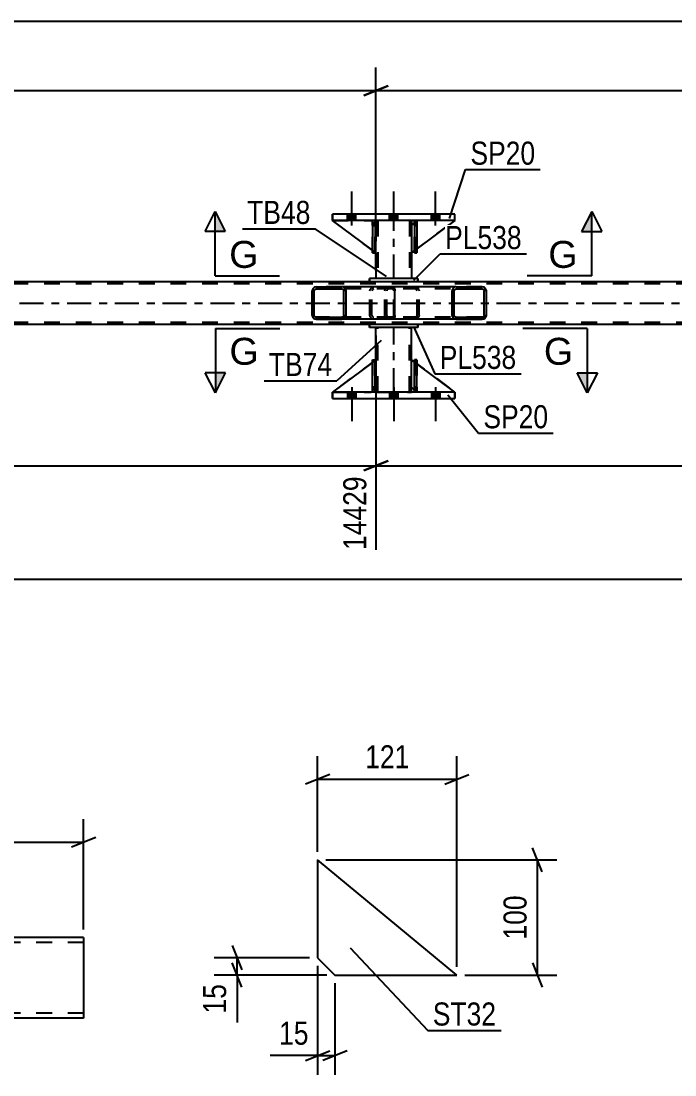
# Model space of a CAD drawing. Header units: millimetres. Extents: x 0 to 841, y 0 to 594.
# Drawn here: x 533.3 to 614.4, y 127.1 to 257.9 of the extents above; entities that cross this region are included whole.
import ezdxf

# ---------------------------------------------------------------- set-up
doc = ezdxf.new("R2010")
doc.units = ezdxf.units.MM
doc.linetypes.add('DXK_LINE_DOT2', pattern=[3.9198, 1.9599, -1.9599])
doc.linetypes.add('DXK_LINE_DOT3', pattern=[5.9187, 2.979, -0.9799, 0.9799, -0.9799])
doc.styles.add('Arial', font='ARIAL.TTF', dxfattribs={"height": 0.2})
doc.styles.add('Arial Narrow', font='ARIALN.TTF', dxfattribs={"height": 0.2})

# ---------------------------------------------------------------- blocks, each defined once
blk = doc.blocks.new('Part-717033707-54292 - 54291')
at = {"color": 2, "linetype": 'Continuous'}
for p, q in [((570.1, 153.82), (570.1, 141.68)), ((587.37, 139.53), (570.1, 153.82)), ((570.1, 141.68), (572.25, 139.53)), ((572.25, 139.53), (587.37, 139.53))]:
    blk.add_line(p, q, dxfattribs=at)
blk = doc.blocks.new('Part-717033707-3308 - 3292')
at = {"color": 2, "linetype": 'Continuous'}
for p, q in [((571.94, 211.05), (571.94, 211.85)), ((587.14, 211.85), (571.94, 211.85)), ((587.14, 211.05), (587.14, 211.85)), ((571.94, 211.05), (587.14, 211.05))]:
    blk.add_line(p, q, dxfattribs=at)
at = {"color": 7, "linetype": 'DXK_LINE_DOT2'}
for p, q in [((571.94, 211.85), (571.94, 211.05)), ((587.14, 211.85), (587.14, 211.05))]:
    blk.add_line(p, q, dxfattribs=at)
blk = doc.blocks.new('Bolt-717033707-3301 - 3292')
at = {"linetype": 'Continuous'}
for points in [[(574.86, 211.85), (573.82, 211.85), (573.82, 211.05), (574.86, 211.05)], [(574.86, 211.85), (573.82, 211.85), (573.82, 211.05), (574.86, 211.05)], [(574.86, 211.85), (573.82, 211.85), (573.82, 211.05), (574.86, 211.05)], [(580.06, 211.85), (579.02, 211.85), (579.02, 211.05), (580.06, 211.05)], [(580.06, 211.85), (579.02, 211.85), (579.02, 211.05), (580.06, 211.05)], [(585.26, 211.85), (584.22, 211.85), (584.22, 211.05), (585.26, 211.05)], [(585.26, 211.85), (584.22, 211.85), (584.22, 211.05), (585.26, 211.05)], [(585.26, 211.85), (584.22, 211.85), (584.22, 211.05), (585.26, 211.05)]]:
    blk.add_hatch(color=1, dxfattribs=at).paths.add_polyline_path(points)
at = {"color": 1, "linetype": 'Continuous'}
for p, q in [((573.82, 211.85), (573.82, 211.05)), ((573.82, 211.85), (573.82, 211.05)), ((573.82, 211.85), (573.82, 211.05)), ((574.34, 212.45), (574.34, 208.25)), ((574.34, 212.45), (574.34, 208.25)), ((574.34, 212.45), (574.34, 208.25)), ((574.86, 211.85), (574.86, 211.05)), ((574.86, 211.85), (574.86, 211.05)), ((574.86, 211.85), (574.86, 211.05)), ((579.02, 211.85), (579.02, 211.05)), ((579.02, 211.85), (579.02, 211.05)), ((579.54, 212.45), (579.54, 208.25)), ((579.54, 212.45), (579.54, 208.25)), ((580.06, 211.85), (580.06, 211.05)), ((580.06, 211.85), (580.06, 211.05)), ((584.22, 211.85), (584.22, 211.05)), ((584.22, 211.85), (584.22, 211.05)), ((584.22, 211.85), (584.22, 211.05)), ((584.74, 212.45), (584.74, 208.25)), ((584.74, 212.45), (584.74, 208.25)), ((584.74, 212.45), (584.74, 208.25)), ((585.26, 211.85), (585.26, 211.05)), ((585.26, 211.85), (585.26, 211.05)), ((585.26, 211.85), (585.26, 211.05))]:
    blk.add_line(p, q, dxfattribs=at)
blk = doc.blocks.new('Part-717033707-3311 - 3292')
at = {"color": 2, "linetype": 'Continuous'}
for p, q in [((581.74, 212.45), (581.74, 215.85)), ((582.1, 215.58), (581.74, 215.85)), ((587.14, 211.85), (582.42, 215.35)), ((582.1, 212.09), (581.74, 212.45))]:
    blk.add_line(p, q, dxfattribs=at)
at = {"color": 7, "linetype": 'DXK_LINE_DOT2'}
for p, q in [((582.42, 215.35), (582.1, 215.58)), ((582.34, 211.85), (582.1, 212.09)), ((587.14, 211.85), (582.34, 211.85)), ((587.14, 211.85), (587.14, 211.85)), ((587.14, 211.85), (587.14, 211.85))]:
    blk.add_line(p, q, dxfattribs=at)
blk = doc.blocks.new('Part-717033707-3314 - 3292')
at = {"color": 7, "linetype": 'DXK_LINE_DOT2'}
for p, q in [((581.74, 212.45), (581.74, 215.85)), ((581.74, 215.85), (587.14, 211.85)), ((582.34, 211.85), (581.74, 212.45)), ((587.14, 211.85), (582.34, 211.85))]:
    blk.add_line(p, q, dxfattribs=at)
blk = doc.blocks.new('Part-717033707-3317 - 3292')
at = {"color": 7, "linetype": 'DXK_LINE_DOT2'}
for p, q in [((577.22, 215.75), (576.9, 215.52)), ((577.34, 212.45), (577.34, 215.85)), ((571.94, 211.85), (576.74, 211.85)), ((577.34, 212.45), (576.74, 211.85)), ((577.22, 212.32), (576.9, 212))]:
    blk.add_line(p, q, dxfattribs=at)
at = {"color": 2, "linetype": 'Continuous'}
for p, q in [((577.34, 215.85), (577.22, 215.75)), ((577.34, 212.45), (577.34, 215.85)), ((576.9, 215.52), (571.94, 211.85)), ((576.9, 212), (576.74, 211.85)), ((577.34, 212.45), (577.22, 212.32)), ((577.34, 212.45), (577.34, 212.45))]:
    blk.add_line(p, q, dxfattribs=at)
blk = doc.blocks.new('Part-717033707-3320 - 3292')
at = {"color": 7, "linetype": 'DXK_LINE_DOT2'}
for p, q in [((577.34, 215.85), (571.94, 211.85)), ((577.34, 212.45), (577.34, 215.85)), ((577.34, 215.85), (577.34, 212.45)), ((571.94, 211.85), (576.74, 211.85)), ((576.74, 211.85), (577.34, 212.45)), ((577.34, 212.45), (576.74, 211.85)), ((577.34, 212.45), (577.34, 212.45))]:
    blk.add_line(p, q, dxfattribs=at)
blk = doc.blocks.new('Part-717033707-3321 - 3292')
at = {"color": 2, "linetype": 'Continuous'}
for p, q in [((576.9, 211.85), (576.9, 215.85)), ((576.9, 215.85), (577.22, 215.85)), ((577.22, 211.85), (577.22, 215.85)), ((576.9, 211.85), (576.9, 211.85)), ((577.22, 211.85), (576.9, 211.85))]:
    blk.add_line(p, q, dxfattribs=at)
at = {"color": 7, "linetype": 'DXK_LINE_DOT2'}
for p, q in [((576.9, 215.85), (576.9, 212.45)), ((577.22, 212.45), (577.22, 215.85)), ((576.9, 212.45), (576.9, 211.85)), ((576.9, 212.45), (577.22, 212.45)), ((577.22, 211.85), (577.22, 212.45)), ((577.22, 211.85), (577.22, 211.85))]:
    blk.add_line(p, q, dxfattribs=at)
blk = doc.blocks.new('Part-717033707-3322 - 3292')
at = {"color": 2, "linetype": 'Continuous'}
for p, q in [((582.1, 211.85), (582.1, 215.85)), ((582.1, 215.85), (582.42, 215.85)), ((582.42, 211.85), (582.42, 215.85)), ((582.1, 211.85), (582.1, 211.85)), ((582.42, 211.85), (582.1, 211.85))]:
    blk.add_line(p, q, dxfattribs=at)
at = {"color": 7, "linetype": 'DXK_LINE_DOT2'}
for p, q in [((582.1, 215.85), (582.1, 212.45)), ((582.42, 212.45), (582.42, 215.85)), ((582.1, 212.45), (582.1, 211.85)), ((582.1, 212.45), (582.42, 212.45)), ((582.42, 211.85), (582.42, 212.45)), ((582.42, 211.85), (582.42, 211.85))]:
    blk.add_line(p, q, dxfattribs=at)
blk = doc.blocks.new('Part-717033707-3323 - 3292')
at = {"color": 7, "linetype": 'DXK_LINE_DOT2'}
for p, q in [((576.9, 215.85), (577.22, 215.85)), ((576.9, 212.45), (576.9, 215.85)), ((576.9, 215.85), (576.9, 211.85)), ((577.22, 215.85), (577.22, 212.45)), ((577.22, 211.85), (577.22, 215.75)), ((577.22, 212.45), (576.9, 212.45)), ((576.9, 211.85), (576.9, 212.45)), ((577.22, 211.85), (576.9, 211.85)), ((577.22, 212.45), (577.22, 211.85)), ((577.22, 211.85), (577.22, 211.85))]:
    blk.add_line(p, q, dxfattribs=at)
blk = doc.blocks.new('Part-717033707-3324 - 3292')
at = {"color": 7, "linetype": 'DXK_LINE_DOT2'}
for p, q in [((582.42, 215.85), (582.1, 215.85)), ((582.1, 212.45), (582.1, 215.85)), ((582.1, 215.85), (582.1, 211.85)), ((582.42, 215.85), (582.42, 212.45)), ((582.42, 211.85), (582.42, 215.85)), ((582.42, 212.45), (582.1, 212.45)), ((582.1, 211.85), (582.1, 212.45)), ((582.42, 211.85), (582.1, 211.85)), ((582.42, 212.45), (582.42, 211.85)), ((582.42, 211.85), (582.42, 211.85))]:
    blk.add_line(p, q, dxfattribs=at)
blk = doc.blocks.new('Part-717033707-3414 - 3292')
at = {"color": 2, "linetype": 'Continuous'}
for p, q in [((577.34, 233.13), (577.34, 232.53)), ((581.74, 233.13), (581.74, 232.53)), ((577.34, 229.13), (577.34, 225.93)), ((581.74, 229.13), (581.74, 225.93))]:
    blk.add_line(p, q, dxfattribs=at)
at = {"color": 7, "linetype": 'DXK_LINE_DOT2'}
for p, q in [((581.74, 233.13), (577.34, 233.13)), ((577.58, 233.13), (577.58, 225.93)), ((581.5, 233.13), (581.5, 225.93)), ((577.34, 232.53), (577.34, 229.13)), ((581.74, 232.53), (581.74, 229.13)), ((581.74, 225.93), (577.34, 225.93))]:
    blk.add_line(p, q, dxfattribs=at)
at = {"color": 7, "linetype": 'DXK_LINE_DOT3'}
blk.add_line((579.54, 225.93), (579.54, 233.13), dxfattribs=at)
blk = doc.blocks.new('Part-717033707-3433 - 3292')
at = {"linetype": 'Continuous'}
h = blk.add_hatch(dxfattribs=at)
h.set_pattern_fill('', scale=0.7, style=0, pattern_type=0)
h.set_pattern_definition([(45, (573.5818, 224.5906), (-1.57154, 1.57154), [])])
h.paths.add_polyline_path([(573.62, 224.41), (573.58, 224.59), (573.47, 224.75), (573.31, 224.85), (573.12, 224.89), (569.93, 224.89), (569.74, 224.85), (569.58, 224.75), (569.47, 224.59), (569.43, 224.41), (569.43, 221.37), (569.47, 221.18), (569.58, 221.03), (569.74, 220.92), (569.93, 220.89), (573.12, 220.89), (573.31, 220.92), (573.47, 221.03), (573.58, 221.18), (573.62, 221.37)])
h.paths.add_polyline_path([(573.35, 221.28), (573.3, 221.2), (573.21, 221.15), (573.12, 221.13), (569.93, 221.13), (569.84, 221.15), (569.76, 221.2), (569.7, 221.28), (569.68, 221.37), (569.68, 224.41), (569.7, 224.5), (569.76, 224.58), (569.84, 224.63), (569.93, 224.65), (573.12, 224.65), (573.21, 224.63), (573.3, 224.58), (573.35, 224.5), (573.37, 224.41), (573.37, 221.37)])
at = {"color": 2, "linetype": 'Continuous'}
for p, q in [((569.93, 224.89), (569.74, 224.85)), ((569.93, 224.89), (573.12, 224.89)), ((579.42, 224.89), (573.12, 224.89)), ((573.31, 224.85), (573.12, 224.89)), ((579.42, 224.89), (579.52, 224.85)), ((569.47, 224.59), (569.43, 224.41)), ((569.43, 221.37), (569.43, 224.41)), ((569.68, 224.41), (569.7, 224.5)), ((569.68, 221.37), (569.68, 224.41)), ((569.7, 224.5), (569.76, 224.58)), ((569.76, 224.58), (569.84, 224.63)), ((569.84, 224.63), (569.93, 224.65)), ((569.93, 224.65), (573.12, 224.65)), ((573.12, 224.65), (573.21, 224.63)), ((573.21, 224.63), (573.3, 224.58)), ((573.3, 224.58), (573.35, 224.5)), ((573.35, 224.5), (573.37, 224.41)), ((573.37, 221.37), (573.37, 224.41)), ((573.62, 224.41), (573.58, 224.59)), ((573.62, 221.37), (573.62, 224.41)), ((579.52, 224.85), (579.61, 224.75)), ((579.61, 224.75), (579.67, 224.59)), ((579.67, 224.59), (579.69, 224.41)), ((579.69, 221.37), (579.69, 224.41)), ((569.43, 221.37), (569.47, 221.18)), ((569.7, 221.28), (569.68, 221.37)), ((569.76, 221.2), (569.7, 221.28)), ((569.84, 221.15), (569.76, 221.2)), ((569.93, 221.13), (569.84, 221.15)), ((569.93, 221.13), (573.12, 221.13)), ((573.21, 221.15), (573.12, 221.13)), ((573.3, 221.2), (573.21, 221.15)), ((573.35, 221.28), (573.3, 221.2)), ((573.37, 221.37), (573.35, 221.28)), ((573.58, 221.18), (573.62, 221.37)), ((579.61, 221.03), (579.52, 220.92)), ((579.67, 221.18), (579.61, 221.03)), ((579.69, 221.37), (579.67, 221.18)), ((569.74, 220.92), (569.93, 220.89)), ((569.93, 220.89), (573.12, 220.89)), ((573.12, 220.89), (573.31, 220.92)), ((579.42, 220.89), (573.12, 220.89)), ((579.52, 220.92), (579.42, 220.89))]:
    blk.add_line(p, q, dxfattribs=at)
at = {"color": 7, "linetype": 'DXK_LINE_DOT2'}
for p, q in [((573.12, 224.89), (569.93, 224.89)), ((576.89, 224.85), (577.08, 224.89)), ((578.43, 224.65), (578.43, 224.89)), ((579.42, 224.65), (569.93, 224.65)), ((576.58, 224.41), (576.62, 224.59)), ((576.58, 221.37), (576.58, 224.41)), ((576.85, 224.5), (576.83, 224.41)), ((576.83, 221.37), (576.83, 224.41)), ((576.91, 224.58), (576.85, 224.5)), ((576.99, 224.63), (576.91, 224.58)), ((577.08, 224.65), (576.99, 224.63)), ((579.47, 224.63), (579.42, 224.65)), ((579.51, 224.58), (579.47, 224.63)), ((579.54, 224.5), (579.51, 224.58)), ((579.55, 224.41), (579.54, 224.5)), ((579.55, 221.37), (579.55, 224.41)), ((579.42, 221.13), (569.93, 221.13)), ((576.62, 221.18), (576.58, 221.37)), ((576.83, 221.37), (576.85, 221.28)), ((576.85, 221.28), (576.91, 221.2)), ((576.91, 221.2), (576.93, 221.18)), ((576.93, 221.18), (576.99, 221.15)), ((576.99, 221.15), (577.08, 221.13)), ((578.43, 220.89), (578.43, 221.13)), ((579.42, 221.13), (579.47, 221.15)), ((579.47, 221.15), (579.51, 221.2)), ((579.51, 221.2), (579.54, 221.28)), ((579.54, 221.28), (579.55, 221.37)), ((573.12, 220.89), (569.93, 220.89)), ((577.08, 220.89), (576.89, 220.92))]:
    blk.add_line(p, q, dxfattribs=at)
at = {"color": 2, "linetype": 'Continuous'}
for centre, start, end in [((569.92, 224.39), 111.1941, 156.1506), ((573.13, 224.39), 23.8494, 68.8059), ((569.92, 221.38), 203.8494, 248.8059), ((573.13, 221.38), 291.1941, 336.1506)]:
    blk.add_arc(centre, 0.492, start, end, dxfattribs=at)
at = {"color": 7, "linetype": 'DXK_LINE_DOT2'}
for centre, start, end in [((577.07, 224.39), 111.1941, 156.1506), ((577.07, 221.38), 203.8494, 248.8059)]:
    blk.add_arc(centre, 0.492, start, end, dxfattribs=at)
blk = doc.blocks.new('Part-717033707-3434 - 3292')
at = {"linetype": 'Continuous'}
h = blk.add_hatch(dxfattribs=at)
h.set_pattern_fill('', scale=0.7, style=0, pattern_type=0)
h.set_pattern_definition([(45, (590.9933, 224.5906), (-1.57154, 1.57154), [])])
h.paths.add_polyline_path([(591.03, 224.41), (590.99, 224.59), (590.88, 224.75), (590.72, 224.85), (590.52, 224.89), (587.29, 224.89), (587.09, 224.85), (586.93, 224.75), (586.81, 224.59), (586.78, 224.41), (586.78, 221.37), (586.81, 221.18), (586.93, 221.03), (587.09, 220.92), (587.29, 220.89), (590.52, 220.89), (590.72, 220.92), (590.88, 221.03), (590.99, 221.18), (591.03, 221.37)])
h.paths.add_polyline_path([(590.76, 221.28), (590.7, 221.2), (590.62, 221.15), (590.52, 221.13), (587.29, 221.13), (587.19, 221.15), (587.11, 221.2), (587.05, 221.28), (587.03, 221.37), (587.03, 224.41), (587.05, 224.5), (587.11, 224.58), (587.19, 224.63), (587.29, 224.65), (590.52, 224.65), (590.62, 224.63), (590.7, 224.58), (590.76, 224.5), (590.78, 224.41), (590.78, 221.37)])
at = {"color": 7, "linetype": 'DXK_LINE_DOT2'}
for p, q in [((578.74, 224.85), (578.94, 224.89)), ((579.42, 224.89), (578.94, 224.89)), ((582.17, 224.89), (582.37, 224.85)), ((590.52, 224.89), (587.29, 224.89)), ((578.43, 224.41), (578.46, 224.59)), ((578.43, 221.37), (578.43, 224.41)), ((578.7, 224.5), (578.68, 224.41)), ((578.68, 221.37), (578.68, 224.41)), ((578.76, 224.58), (578.7, 224.5)), ((578.84, 224.63), (578.76, 224.58)), ((578.94, 224.65), (578.84, 224.63)), ((590.52, 224.65), (578.94, 224.65)), ((582.27, 224.63), (582.17, 224.65)), ((582.35, 224.58), (582.27, 224.63)), ((582.41, 224.5), (582.35, 224.58)), ((582.43, 224.41), (582.41, 224.5)), ((582.43, 221.37), (582.43, 224.41)), ((582.64, 224.59), (582.68, 224.41)), ((582.68, 221.37), (582.68, 224.41)), ((578.46, 221.18), (578.43, 221.37)), ((578.68, 221.37), (578.7, 221.28)), ((578.7, 221.28), (578.76, 221.2)), ((578.76, 221.2), (578.84, 221.15)), ((578.84, 221.15), (578.94, 221.13)), ((590.52, 221.13), (578.94, 221.13)), ((582.17, 221.13), (582.27, 221.15)), ((582.27, 221.15), (582.35, 221.2)), ((582.35, 221.2), (582.41, 221.28)), ((582.41, 221.28), (582.43, 221.37)), ((582.68, 221.37), (582.64, 221.18)), ((578.94, 220.89), (578.74, 220.92)), ((579.42, 220.89), (578.94, 220.89)), ((582.37, 220.92), (582.17, 220.89)), ((590.52, 220.89), (587.29, 220.89))]:
    blk.add_line(p, q, dxfattribs=at)
at = {"color": 2, "linetype": 'Continuous'}
for p, q in [((587.29, 224.89), (579.42, 224.89)), ((587.29, 224.89), (587.09, 224.85)), ((587.29, 224.89), (590.52, 224.89)), ((590.72, 224.85), (590.52, 224.89)), ((586.81, 224.59), (586.78, 224.41)), ((586.78, 221.37), (586.78, 224.41)), ((587.03, 224.41), (587.05, 224.5)), ((587.03, 221.37), (587.03, 224.41)), ((587.05, 224.5), (587.11, 224.58)), ((587.11, 224.58), (587.19, 224.63)), ((587.19, 224.63), (587.29, 224.65)), ((587.29, 224.65), (590.52, 224.65)), ((590.52, 224.65), (590.62, 224.63)), ((590.62, 224.63), (590.7, 224.58)), ((590.7, 224.58), (590.76, 224.5)), ((590.76, 224.5), (590.78, 224.41)), ((590.78, 221.37), (590.78, 224.41)), ((591.03, 224.41), (590.99, 224.59)), ((591.03, 221.37), (591.03, 224.41)), ((586.78, 221.37), (586.81, 221.18)), ((587.05, 221.28), (587.03, 221.37)), ((587.11, 221.2), (587.05, 221.28)), ((587.19, 221.15), (587.11, 221.2)), ((587.29, 221.13), (587.19, 221.15)), ((587.29, 221.13), (590.52, 221.13)), ((590.62, 221.15), (590.52, 221.13)), ((590.7, 221.2), (590.62, 221.15)), ((590.76, 221.28), (590.7, 221.2)), ((590.78, 221.37), (590.76, 221.28)), ((590.99, 221.18), (591.03, 221.37)), ((587.29, 220.89), (579.42, 220.89)), ((587.09, 220.92), (587.29, 220.89)), ((587.29, 220.89), (590.52, 220.89)), ((590.52, 220.89), (590.72, 220.92))]:
    blk.add_line(p, q, dxfattribs=at)
at = {"color": 7, "linetype": 'DXK_LINE_DOT2'}
for centre, start, end in [((578.92, 224.39), 110.7583, 155.6801), ((582.19, 224.39), 24.3199, 69.2417), ((578.92, 221.39), 204.3199, 249.2417), ((582.19, 221.39), 290.7583, 335.6801)]:
    blk.add_arc(centre, 0.496, start, end, dxfattribs=at)
at = {"color": 2, "linetype": 'Continuous'}
for centre, start, end in [((587.27, 224.39), 110.7583, 155.68), ((590.54, 224.39), 24.32, 69.2417), ((587.27, 221.39), 204.32, 249.2417), ((590.54, 221.39), 290.7583, 335.68)]:
    blk.add_arc(centre, 0.496, start, end, dxfattribs=at)
blk = doc.blocks.new('Part-717033707-3491 - 3292')
at = {"color": 2, "linetype": 'Continuous'}
for p, q in [((582.1, 232.88), (581.74, 232.53)), ((587.14, 233.13), (582.42, 229.63)), ((581.74, 232.53), (581.74, 229.13)), ((582.1, 229.39), (581.74, 229.13))]:
    blk.add_line(p, q, dxfattribs=at)
at = {"color": 7, "linetype": 'DXK_LINE_DOT2'}
for p, q in [((582.34, 233.13), (582.1, 232.88)), ((587.14, 233.13), (582.34, 233.13)), ((582.42, 229.63), (582.1, 229.39))]:
    blk.add_line(p, q, dxfattribs=at)
blk = doc.blocks.new('Part-717033707-3494 - 3292')
at = {"color": 7, "linetype": 'DXK_LINE_DOT2'}
for p, q in [((582.34, 233.13), (581.74, 232.53)), ((581.74, 229.13), (587.14, 233.13)), ((587.14, 233.13), (582.34, 233.13)), ((581.74, 232.53), (581.74, 229.13))]:
    blk.add_line(p, q, dxfattribs=at)
blk = doc.blocks.new('Part-717033707-3497 - 3292')
at = {"color": 2, "linetype": 'Continuous'}
for p, q in [((576.9, 229.46), (571.94, 233.13)), ((576.9, 232.97), (576.74, 233.13)), ((577.34, 232.53), (577.22, 232.65)), ((577.34, 232.53), (577.34, 232.53)), ((577.34, 229.13), (577.34, 232.53)), ((577.22, 229.22), (577.34, 229.13)), ((577.34, 229.13), (577.34, 229.13))]:
    blk.add_line(p, q, dxfattribs=at)
at = {"color": 7, "linetype": 'DXK_LINE_DOT2'}
for p, q in [((576.74, 233.13), (571.94, 233.13)), ((576.74, 233.13), (577.34, 232.53)), ((577.22, 232.65), (576.9, 232.97)), ((577.34, 232.53), (577.34, 229.13)), ((577.22, 229.22), (576.9, 229.46))]:
    blk.add_line(p, q, dxfattribs=at)
blk = doc.blocks.new('Part-717033707-3500 - 3292')
at = {"color": 7, "linetype": 'DXK_LINE_DOT2'}
for p, q in [((577.34, 229.13), (571.94, 233.13)), ((571.94, 233.13), (576.74, 233.13)), ((576.74, 233.13), (577.34, 232.53)), ((577.34, 232.53), (576.74, 233.13)), ((577.34, 232.53), (577.34, 229.13)), ((577.34, 232.53), (577.34, 232.53)), ((577.34, 232.53), (577.34, 229.13))]:
    blk.add_line(p, q, dxfattribs=at)
blk = doc.blocks.new('Part-717033707-3501 - 3292')
at = {"color": 2, "linetype": 'Continuous'}
for p, q in [((577.22, 233.13), (576.9, 233.13)), ((576.9, 233.13), (576.9, 229.13)), ((577.22, 233.13), (577.22, 233.13)), ((577.22, 233.13), (577.22, 229.13)), ((577.22, 229.13), (576.9, 229.13))]:
    blk.add_line(p, q, dxfattribs=at)
at = {"color": 7, "linetype": 'DXK_LINE_DOT2'}
for p, q in [((576.9, 232.53), (576.9, 233.13)), ((577.22, 232.53), (577.22, 233.13)), ((577.22, 233.13), (577.22, 233.13)), ((577.22, 232.53), (576.9, 232.53)), ((576.9, 232.53), (576.9, 229.13)), ((577.22, 229.13), (577.22, 232.53))]:
    blk.add_line(p, q, dxfattribs=at)
blk = doc.blocks.new('Part-717033707-3502 - 3292')
at = {"color": 2, "linetype": 'Continuous'}
for p, q in [((582.42, 233.13), (582.1, 233.13)), ((582.1, 233.13), (582.1, 229.13)), ((582.42, 233.13), (582.42, 233.13)), ((582.42, 233.13), (582.42, 229.13)), ((582.42, 229.13), (582.1, 229.13))]:
    blk.add_line(p, q, dxfattribs=at)
at = {"color": 7, "linetype": 'DXK_LINE_DOT2'}
for p, q in [((582.1, 232.53), (582.1, 233.13)), ((582.42, 232.53), (582.42, 233.13)), ((582.42, 233.13), (582.42, 233.13)), ((582.42, 232.53), (582.1, 232.53)), ((582.1, 232.53), (582.1, 229.13)), ((582.42, 229.13), (582.42, 232.53))]:
    blk.add_line(p, q, dxfattribs=at)
blk = doc.blocks.new('Part-717033707-3503 - 3292')
at = {"color": 7, "linetype": 'DXK_LINE_DOT2'}
for p, q in [((576.9, 232.53), (576.9, 233.13)), ((576.9, 233.13), (576.9, 233.13)), ((576.9, 233.13), (576.9, 229.13)), ((577.22, 233.13), (576.9, 233.13)), ((577.22, 232.53), (577.22, 233.13)), ((577.22, 229.13), (577.22, 233.13)), ((576.9, 229.13), (576.9, 232.53)), ((576.9, 232.53), (577.22, 232.53)), ((577.22, 232.53), (577.22, 229.13)), ((576.9, 229.13), (577.22, 229.13))]:
    blk.add_line(p, q, dxfattribs=at)
blk = doc.blocks.new('Part-717033707-3504 - 3292')
at = {"color": 7, "linetype": 'DXK_LINE_DOT2'}
for p, q in [((582.1, 232.53), (582.1, 233.13)), ((582.1, 233.13), (582.1, 233.13)), ((582.1, 233.13), (582.1, 229.13)), ((582.42, 233.13), (582.1, 233.13)), ((582.42, 232.53), (582.42, 233.13)), ((582.42, 229.13), (582.42, 233.13)), ((582.1, 229.13), (582.1, 232.53)), ((582.1, 232.53), (582.42, 232.53)), ((582.42, 232.53), (582.42, 229.13)), ((582.1, 229.13), (582.42, 229.13))]:
    blk.add_line(p, q, dxfattribs=at)
blk = doc.blocks.new('Part-717033707-3509 - 3292')
at = {"color": 2, "linetype": 'Continuous'}
for p, q in [((577.34, 215.85), (577.34, 219.85)), ((581.74, 215.85), (581.74, 219.85)), ((577.34, 211.85), (577.34, 212.45)), ((581.74, 211.85), (581.74, 212.45))]:
    blk.add_line(p, q, dxfattribs=at)
at = {"color": 7, "linetype": 'DXK_LINE_DOT2'}
for p, q in [((581.74, 219.85), (577.34, 219.85)), ((577.58, 211.85), (577.58, 219.85)), ((581.5, 211.85), (581.5, 219.85)), ((577.34, 212.45), (577.34, 215.85)), ((581.74, 212.45), (581.74, 215.85)), ((577.34, 211.85), (581.74, 211.85))]:
    blk.add_line(p, q, dxfattribs=at)
at = {"color": 7, "linetype": 'DXK_LINE_DOT3'}
blk.add_line((579.54, 211.85), (579.54, 219.85), dxfattribs=at)
blk = doc.blocks.new('Part-717033707-3514 - 3292')
at = {"color": 2, "linetype": 'Continuous'}
for p, q in [((582.54, 220.25), (576.54, 220.25)), ((576.54, 219.85), (576.54, 220.25)), ((582.54, 219.85), (576.54, 219.85)), ((582.54, 220.25), (582.54, 219.85)), ((582.54, 220.25), (582.54, 220.25)), ((582.54, 219.85), (582.54, 219.85))]:
    blk.add_line(p, q, dxfattribs=at)
at = {"color": 7, "linetype": 'DXK_LINE_DOT2'}
for p, q in [((576.54, 220.25), (576.54, 219.85)), ((582.54, 219.85), (582.54, 220.25))]:
    blk.add_line(p, q, dxfattribs=at)
blk = doc.blocks.new('Part-717033707-3519 - 3292')
at = {"color": 2, "linetype": 'Continuous'}
for p, q in [((582.54, 225.93), (576.54, 225.93)), ((576.54, 225.53), (576.54, 225.93)), ((582.54, 225.53), (576.54, 225.53)), ((582.54, 225.93), (582.54, 225.53)), ((582.54, 225.93), (582.54, 225.93)), ((582.54, 225.53), (582.54, 225.53))]:
    blk.add_line(p, q, dxfattribs=at)
at = {"color": 7, "linetype": 'DXK_LINE_DOT2'}
for p, q in [((576.54, 225.93), (576.54, 225.53)), ((582.54, 225.53), (582.54, 225.93))]:
    blk.add_line(p, q, dxfattribs=at)
blk = doc.blocks.new('Part-717033707-3524 - 3292')
at = {"color": 7, "linetype": 'DXK_LINE_DOT2'}
for p, q in [((722.36, 225.29), (59.62, 225.29)), ((582.54, 225.53), (576.54, 225.53)), ((722.36, 220.49), (59.62, 220.49)), ((582.54, 220.25), (576.54, 220.25))]:
    blk.add_line(p, q, dxfattribs=at)
at = {"color": 2, "linetype": 'Continuous'}
for p, q in [((576.54, 225.53), (327.13, 225.53)), ((721.02, 225.53), (582.54, 225.53)), ((576.54, 220.25), (327.13, 220.25)), ((721.02, 220.25), (582.54, 220.25))]:
    blk.add_line(p, q, dxfattribs=at)
at = {"color": 7, "linetype": 'DXK_LINE_DOT3'}
blk.add_line((59.62, 222.89), (722.02, 222.89), dxfattribs=at)
blk = doc.blocks.new('Part-717033707-3531 - 3292')
at = {"color": 2, "linetype": 'Continuous'}
for p, q in [((587.14, 233.93), (571.94, 233.93)), ((571.94, 233.13), (571.94, 233.93)), ((587.14, 233.13), (571.94, 233.13)), ((587.14, 233.13), (587.14, 233.93))]:
    blk.add_line(p, q, dxfattribs=at)
at = {"color": 7, "linetype": 'DXK_LINE_DOT2'}
for p, q in [((571.94, 233.93), (571.94, 233.13)), ((587.14, 233.13), (587.14, 233.93))]:
    blk.add_line(p, q, dxfattribs=at)
blk = doc.blocks.new('Bolt-717033707-3562 - 3292')
at = {"linetype": 'Continuous'}
for points in [[(573.82, 233.13), (574.86, 233.13), (574.86, 233.93), (573.82, 233.93)], [(573.82, 233.13), (574.86, 233.13), (574.86, 233.93), (573.82, 233.93)], [(573.82, 233.13), (574.86, 233.13), (574.86, 233.93), (573.82, 233.93)], [(579.02, 233.13), (580.06, 233.13), (580.06, 233.93), (579.02, 233.93)], [(579.02, 233.13), (580.06, 233.13), (580.06, 233.93), (579.02, 233.93)], [(584.22, 233.13), (585.26, 233.13), (585.26, 233.93), (584.22, 233.93)], [(584.22, 233.13), (585.26, 233.13), (585.26, 233.93), (584.22, 233.93)], [(584.22, 233.13), (585.26, 233.13), (585.26, 233.93), (584.22, 233.93)]]:
    blk.add_hatch(color=1, dxfattribs=at).paths.add_polyline_path(points)
at = {"color": 1, "linetype": 'Continuous'}
for p, q in [((574.34, 232.53), (574.34, 236.73)), ((574.34, 232.53), (574.34, 236.73)), ((574.34, 232.53), (574.34, 236.73)), ((579.54, 232.53), (579.54, 236.73)), ((579.54, 232.53), (579.54, 236.73)), ((584.74, 232.53), (584.74, 236.73)), ((584.74, 232.53), (584.74, 236.73)), ((584.74, 232.53), (584.74, 236.73)), ((573.82, 233.13), (573.82, 233.93)), ((573.82, 233.13), (573.82, 233.93)), ((573.82, 233.13), (573.82, 233.93)), ((574.86, 233.13), (574.86, 233.93)), ((574.86, 233.13), (574.86, 233.93)), ((574.86, 233.13), (574.86, 233.93)), ((579.02, 233.13), (579.02, 233.93)), ((579.02, 233.13), (579.02, 233.93)), ((580.06, 233.13), (580.06, 233.93)), ((580.06, 233.13), (580.06, 233.93)), ((584.22, 233.13), (584.22, 233.93)), ((584.22, 233.13), (584.22, 233.93)), ((584.22, 233.13), (584.22, 233.93)), ((585.26, 233.13), (585.26, 233.93)), ((585.26, 233.13), (585.26, 233.93)), ((585.26, 233.13), (585.26, 233.93))]:
    blk.add_line(p, q, dxfattribs=at)
blk = doc.blocks.new('Part-717033707-54431 - 54430')
at = {"color": 2, "linetype": 'Continuous'}
for p, q in [((520.97, 144.18), (500.97, 144.18)), ((500.97, 134.27), (500.97, 144.18)), ((541.07, 144.18), (521.07, 144.18)), ((541.07, 144.18), (541.07, 134.18)), ((500.97, 134.18), (500.97, 134.27)), ((520.97, 134.18), (500.97, 134.18)), ((541.07, 134.18), (521.07, 134.18))]:
    blk.add_line(p, q, dxfattribs=at)
at = {"color": 7, "linetype": 'DXK_LINE_DOT2'}
for p, q in [((541.07, 144.09), (541.07, 144.18)), ((520.97, 143.58), (500.97, 143.58)), ((541.07, 143.58), (521.07, 143.58)), ((500.97, 134.78), (500.97, 134.83)), ((520.97, 134.78), (500.97, 134.78)), ((541.07, 134.78), (521.07, 134.78)), ((541.07, 134.78), (541.07, 134.83))]:
    blk.add_line(p, q, dxfattribs=at)
blk = doc.blocks.new('StraightDimension-717033707-54536 - 54291')
at = {"color": 7, "linetype": 'Continuous'}
for p, q in [((559.5, 143.18), (560.7, 140.18)), ((569.1, 141.68), (557.25, 141.68)), ((560.1, 139.53), (560.1, 141.68)), ((560.7, 138.03), (559.5, 141.03)), ((571.25, 139.53), (557.25, 139.53)), ((560.1, 139.53), (560.1, 133.63)), ((560.1, 139.53), (560.1, 133.63))]:
    blk.add_line(p, q, dxfattribs=at)
at = {"color": 0}
blk.add_wipeout([(559.35, 139.01), (555.15, 139.01), (555.15, 134.15), (559.35, 134.15)], dxfattribs=at)
at = {"color": 3, "style": 'Arial Narrow'}
blk.add_text('15', height=2.863, rotation=90.0002, dxfattribs=at).set_placement((558.75, 134.75))
blk = doc.blocks.new('StraightDimension-717033707-54528 - 54291')
at = {"color": 7, "linetype": 'Continuous'}
for p, q in [((570.1, 140.68), (570.1, 127.13)), ((572.25, 138.53), (572.25, 127.13)), ((570.1, 129.53), (564.2, 129.53)), ((570.1, 129.53), (564.2, 129.53)), ((568.6, 128.93), (571.6, 130.13)), ((570.1, 129.53), (572.25, 129.53)), ((573.75, 130.13), (570.75, 128.93))]:
    blk.add_line(p, q, dxfattribs=at)
at = {"color": 0}
blk.add_wipeout([(569.58, 130.28), (569.58, 134.48), (564.72, 134.48), (564.72, 130.28)], dxfattribs=at)
at = {"color": 3, "style": 'Arial Narrow'}
blk.add_text('15', height=2.863, dxfattribs=at).set_placement((565.32, 130.88))
blk = doc.blocks.new('StraightDimension-717033707-54540 - 54291')
at = {"color": 7, "linetype": 'Continuous'}
for p, q in [((597.97, 152.32), (596.77, 155.32)), ((571.1, 153.82), (599.77, 153.82)), ((597.37, 139.53), (597.37, 153.82)), ((596.77, 141.03), (597.97, 138.03)), ((588.37, 139.53), (599.77, 139.53))]:
    blk.add_line(p, q, dxfattribs=at)
at = {"color": 0}
blk.add_wipeout([(596.62, 150.02), (592.42, 150.02), (592.42, 143.33), (596.62, 143.33)], dxfattribs=at)
at = {"color": 3, "style": 'Arial Narrow'}
blk.add_text('100', height=2.863, rotation=90.0002, dxfattribs=at).set_placement((596.02, 143.93))
blk = doc.blocks.new('StraightDimension-717033707-54532 - 54291')
at = {"color": 7, "linetype": 'Continuous'}
for p, q in [((570.1, 154.82), (570.1, 166.67)), ((587.37, 140.53), (587.37, 166.67)), ((571.6, 164.42), (568.6, 163.22)), ((570.1, 163.82), (587.37, 163.82)), ((585.87, 163.22), (588.87, 164.42))]:
    blk.add_line(p, q, dxfattribs=at)
at = {"color": 0}
blk.add_wipeout([(582.08, 164.57), (582.08, 168.77), (575.4, 168.77), (575.4, 164.57)], dxfattribs=at)
at = {"color": 3, "style": 'Arial Narrow'}
blk.add_text('121', height=2.863, dxfattribs=at).set_placement((576, 165.17))
blk = doc.blocks.new('StraightDimension-717033707-51858 - 3292')
at = {"color": 7, "linetype": 'Continuous'}
for p, q in [((577.34, 218.85), (577.34, 192.26)), ((721.02, 219.25), (721.02, 192.26)), ((578.84, 203.31), (575.84, 202.11)), ((577.34, 202.71), (721.02, 202.71)), ((719.52, 202.11), (722.52, 203.31))]:
    blk.add_line(p, q, dxfattribs=at)
at = {"color": 0}
blk.add_wipeout([(653.44, 203.46), (653.44, 207.66), (644.92, 207.66), (644.92, 203.46)], dxfattribs=at)
at = {"color": 3, "style": 'Arial Narrow'}
blk.add_text('3592', height=2.863, dxfattribs=at).set_placement((645.52, 204.06))
at = {"color": 0, "linetype": 'Continuous'}
blk.add_wipeout([(720.42, 202.01), (716.22, 202.01), (716.22, 191.66), (720.42, 191.66)], dxfattribs=at)
at = {"color": 3, "linetype": 'Continuous', "style": 'Arial Narrow'}
blk.add_text('18021', height=2.863, rotation=90.0002, dxfattribs=at).set_placement((719.82, 192.26))
blk = doc.blocks.new('StraightDimension-717033707-3647 - 3292')
at = {"color": 7, "linetype": 'Continuous'}
blk.add_line((51, 257.88), (721.02, 257.88), dxfattribs=at)
blk = doc.blocks.new('StraightDimension-717033707-51809 - 3292')
at = {"color": 7, "linetype": 'Continuous'}
for p, q in [((577.34, 226.93), (577.34, 252.1)), ((721.02, 226.53), (721.02, 252.1)), ((578.84, 249.85), (575.84, 248.65)), ((719.52, 248.65), (722.52, 249.85)), ((577.34, 249.25), (721.02, 249.25))]:
    blk.add_line(p, q, dxfattribs=at)
at = {"color": 0}
blk.add_wipeout([(653.44, 250), (653.44, 254.2), (644.92, 254.2), (644.92, 250)], dxfattribs=at)
at = {"color": 3, "style": 'Arial Narrow'}
blk.add_text('3592', height=2.863, dxfattribs=at).set_placement((645.52, 250.6))
blk = doc.blocks.new('StraightDimension-717033707-3597 - 3292')
at = {"color": 7, "linetype": 'Continuous'}
blk.add_line((50.36, 188.62), (721.65, 188.62), dxfattribs=at)
blk = doc.blocks.new('StraightDimension-717033707-51810 - 3292')
at = {"color": 7, "linetype": 'Continuous'}
for p, q in [((577.34, 226.93), (577.34, 252.1)), ((575.84, 248.65), (578.84, 249.85)), ((321.93, 249.25), (577.34, 249.25))]:
    blk.add_line(p, q, dxfattribs=at)
blk = doc.blocks.new('StraightDimension-717033707-51859 - 3292')
at = {"color": 7, "linetype": 'Continuous'}
for p, q in [((577.34, 218.85), (577.34, 192.26)), ((321.93, 202.71), (577.34, 202.71)), ((575.84, 202.11), (578.84, 203.31))]:
    blk.add_line(p, q, dxfattribs=at)
at = {"color": 0, "linetype": 'Continuous'}
blk.add_wipeout([(576.74, 202.01), (572.54, 202.01), (572.54, 191.66), (576.74, 191.66)], dxfattribs=at)
at = {"color": 3, "linetype": 'Continuous', "style": 'Arial Narrow'}
blk.add_text('14429', height=2.863, rotation=90.0002, dxfattribs=at).set_placement((576.14, 192.26))
blk = doc.blocks.new('StraightDimension-717033707-54648 - 54430')
at = {"color": 7, "linetype": 'Continuous'}
for p, q in [((500.97, 145.18), (500.97, 158.88)), ((541.07, 145.18), (541.07, 158.88)), ((502.47, 156.63), (499.47, 155.43)), ((500.97, 156.03), (541.07, 156.03)), ((539.57, 155.43), (542.57, 156.63))]:
    blk.add_line(p, q, dxfattribs=at)
at = {"color": 0}
blk.add_wipeout([(526.19, 156.78), (526.19, 160.98), (515.85, 160.98), (515.85, 156.78)], dxfattribs=at)
at = {"color": 3, "style": 'Arial Narrow'}
blk.add_text('18035', height=2.863, dxfattribs=at).set_placement((516.45, 157.38))
blk = doc.blocks.new('Mark-717033707-54667 - 54291')
at = {"color": 0}
blk.add_wipeout([(592.25, 133.26), (592.25, 136.26), (584.39, 136.26), (584.39, 133.26)], dxfattribs=at)
blk.add_wipeout([(592.25, 133.26), (592.25, 136.26), (584.39, 136.26), (584.39, 133.26)], dxfattribs=at)
at = {"color": 30, "linetype": 'Continuous'}
for p, q in [((574.15, 142.89), (583.79, 132.66)), ((583.79, 132.66), (592.85, 132.66))]:
    blk.add_line(p, q, dxfattribs=at)
at = {"color": 3, "style": 'Arial Narrow'}
blk.add_text('ST32', height=2.863, dxfattribs=at).set_placement((584.39, 133.26))
blk = doc.blocks.new('Mark-717033707-3304 - 3292')
at = {"color": 0}
blk.add_wipeout([(598.7, 207.36), (598.7, 210.36), (590.67, 210.36), (590.67, 207.36)], dxfattribs=at)
blk.add_wipeout([(598.7, 207.36), (598.7, 210.36), (590.67, 210.36), (590.67, 207.36)], dxfattribs=at)
at = {"color": 30, "linetype": 'Continuous'}
for p, q in [((586.25, 211.49), (590.07, 206.76)), ((590.07, 206.76), (599.3, 206.76))]:
    blk.add_line(p, q, dxfattribs=at)
at = {"color": 3, "style": 'Arial Narrow'}
blk.add_text('SP20', height=2.863, dxfattribs=at).set_placement((590.67, 207.36))
blk = doc.blocks.new('Mark-717033707-3410 - 3292')
at = {"color": 0}
blk.add_wipeout([(569.21, 232.71), (569.21, 235.71), (561.36, 235.71), (561.36, 232.71)], dxfattribs=at)
blk.add_wipeout([(569.21, 232.71), (569.21, 235.71), (561.36, 235.71), (561.36, 232.71)], dxfattribs=at)
at = {"color": 30, "linetype": 'Continuous'}
for p in [(560.76, 232.11), (578.65, 226.19)]:
    blk.add_line(p, (569.81, 232.11), dxfattribs=at)
at = {"color": 3, "style": 'Arial Narrow'}
blk.add_text('TB48', height=2.863, dxfattribs=at).set_placement((561.36, 232.71))
blk = doc.blocks.new('Mark-717033707-3505 - 3292')
at = {"color": 0}
blk.add_wipeout([(571.9, 213.84), (571.9, 216.84), (564.05, 216.84), (564.05, 213.84)], dxfattribs=at)
blk.add_wipeout([(571.9, 213.84), (571.9, 216.84), (564.05, 216.84), (564.05, 213.84)], dxfattribs=at)
at = {"color": 30, "linetype": 'Continuous'}
for p in [(578, 218.24), (563.45, 213.24)]:
    blk.add_line(p, (572.5, 213.24), dxfattribs=at)
at = {"color": 3, "style": 'Arial Narrow'}
blk.add_text('TB74', height=2.863, dxfattribs=at).set_placement((564.05, 213.84))
blk = doc.blocks.new('Mark-717033707-3510 - 3292')
at = {"color": 0}
blk.add_wipeout([(594.76, 214.72), (594.76, 217.72), (585.25, 217.72), (585.25, 214.72)], dxfattribs=at)
blk.add_wipeout([(594.76, 214.72), (594.76, 217.72), (585.25, 217.72), (585.25, 214.72)], dxfattribs=at)
at = {"color": 30, "linetype": 'Continuous'}
for p, q in [((582, 219.98), (584.65, 214.12)), ((584.65, 214.12), (595.36, 214.12))]:
    blk.add_line(p, q, dxfattribs=at)
at = {"color": 3, "style": 'Arial Narrow'}
blk.add_text('PL538', height=2.863, dxfattribs=at).set_placement((585.25, 214.72))
blk = doc.blocks.new('Mark-717033707-3515 - 3292')
at = {"color": 0}
blk.add_wipeout([(595.43, 229.59), (595.43, 232.59), (585.92, 232.59), (585.92, 229.59)], dxfattribs=at)
blk.add_wipeout([(595.43, 229.59), (595.43, 232.59), (585.92, 232.59), (585.92, 229.59)], dxfattribs=at)
at = {"color": 30, "linetype": 'Continuous'}
for p, q in [((582.02, 225.72), (585.32, 228.99)), ((585.32, 228.99), (596.03, 228.99))]:
    blk.add_line(p, q, dxfattribs=at)
at = {"color": 3, "style": 'Arial Narrow'}
blk.add_text('PL538', height=2.863, dxfattribs=at).set_placement((585.92, 229.59))
blk = doc.blocks.new('Mark-717033707-3527 - 3292')
at = {"color": 0}
blk.add_wipeout([(597.1, 240.06), (597.1, 243.06), (589.06, 243.06), (589.06, 240.06)], dxfattribs=at)
blk.add_wipeout([(597.1, 240.06), (597.1, 243.06), (589.06, 243.06), (589.06, 240.06)], dxfattribs=at)
at = {"color": 30, "linetype": 'Continuous'}
for p, q in [((586.44, 233.37), (588.46, 239.46)), ((588.46, 239.46), (597.7, 239.46))]:
    blk.add_line(p, q, dxfattribs=at)
at = {"color": 3, "style": 'Arial Narrow'}
blk.add_text('SP20', height=2.863, dxfattribs=at).set_placement((589.06, 240.06))
blk = doc.blocks.new('SectionMark-717033707-3674 - 3292')
at = {"linetype": 'Continuous'}
for points in [[(557.41, 214.24), (558.66, 214.24), (557.41, 211.74)], [(602.3, 214.24), (603.55, 214.24), (603.55, 211.74)]]:
    blk.add_hatch(color=6, dxfattribs=at).paths.add_polyline_path(points)
at = {"color": 6, "linetype": 'Continuous'}
for p, q in [((557.41, 219.74), (565.41, 219.74)), ((557.41, 219.74), (557.41, 211.74)), ((603.55, 219.74), (595.55, 219.74)), ((603.55, 219.74), (603.55, 211.74)), ((557.41, 211.74), (556.16, 214.24)), ((558.66, 214.24), (556.16, 214.24)), ((557.41, 211.74), (558.66, 214.24)), ((602.3, 214.24), (604.8, 214.24)), ((603.55, 211.74), (602.3, 214.24)), ((604.8, 214.24), (603.55, 211.74))]:
    blk.add_line(p, q, dxfattribs=at)
at = {"color": 0, "linetype": 'Continuous'}
for points in [[(562.79, 215.24), (562.79, 218.74), (559.16, 218.74), (559.16, 215.24)], [(601.8, 215.24), (601.8, 218.74), (598.17, 218.74), (598.17, 215.24)]]:
    blk.add_wipeout(points, dxfattribs=at)
at = {"color": 3, "linetype": 'Continuous', "style": 'Arial'}
for p in [(559.16, 215.24), (598.17, 215.24)]:
    blk.add_text('G', height=3.34, dxfattribs=at).set_placement(p)
blk = doc.blocks.new('SectionMark-717033707-3678 - 3292')
at = {"linetype": 'Continuous'}
for points in [[(558.63, 231.76), (557.38, 231.76), (557.38, 234.26)], [(604.1, 231.76), (602.85, 231.76), (604.1, 234.26)]]:
    blk.add_hatch(color=6, dxfattribs=at).paths.add_polyline_path(points)
at = {"color": 6, "linetype": 'Continuous'}
for p, q in [((556.13, 231.76), (557.38, 234.26)), ((557.38, 226.26), (557.38, 234.26)), ((557.38, 234.26), (558.63, 231.76)), ((604.1, 234.26), (602.85, 231.76)), ((604.1, 226.26), (604.1, 234.26)), ((604.1, 234.26), (605.35, 231.76)), ((558.63, 231.76), (556.13, 231.76)), ((602.85, 231.76), (605.35, 231.76)), ((557.38, 226.26), (565.38, 226.26)), ((604.1, 226.26), (596.1, 226.26))]:
    blk.add_line(p, q, dxfattribs=at)
at = {"color": 0, "linetype": 'Continuous'}
for points in [[(562.76, 227.26), (562.76, 230.76), (559.13, 230.76), (559.13, 227.26)], [(602.35, 227.26), (602.35, 230.76), (598.72, 230.76), (598.72, 227.26)]]:
    blk.add_wipeout(points, dxfattribs=at)
at = {"color": 3, "linetype": 'Continuous', "style": 'Arial'}
for p in [(559.13, 227.26), (598.72, 227.26)]:
    blk.add_text('G', height=3.34, dxfattribs=at).set_placement(p)

msp = doc.modelspace()

# ---------------------------------------------------------------- block references
for name in ['Bolt-717033707-3562 - 3292', 'Part-717033707-3531 - 3292', 'Part-717033707-3497 - 3292', 'Part-717033707-3500 - 3292', 'Part-717033707-3501 - 3292', 'Part-717033707-3503 - 3292', 'Part-717033707-3414 - 3292', 'Part-717033707-3491 - 3292', 'Part-717033707-3494 - 3292', 'Part-717033707-3502 - 3292', 'Part-717033707-3504 - 3292', 'Part-717033707-3524 - 3292', 'Part-717033707-3433 - 3292', 'Part-717033707-3519 - 3292', 'Part-717033707-3434 - 3292', 'Part-717033707-3514 - 3292', 'Part-717033707-3509 - 3292', 'Part-717033707-3317 - 3292', 'Part-717033707-3320 - 3292', 'Part-717033707-3321 - 3292', 'Part-717033707-3323 - 3292', 'Part-717033707-3311 - 3292', 'Part-717033707-3314 - 3292', 'Part-717033707-3322 - 3292', 'Part-717033707-3324 - 3292', 'Part-717033707-3308 - 3292', 'Bolt-717033707-3301 - 3292', 'StraightDimension-717033707-54648 - 54430', 'Part-717033707-54292 - 54291', 'Part-717033707-54431 - 54430']:
    msp.add_blockref(name, (0, 0))

# ---------------------------------------------------------------- next in the draw order: block references
for name in ['StraightDimension-717033707-3647 - 3292', 'StraightDimension-717033707-51858 - 3292', 'StraightDimension-717033707-54536 - 54291']:
    msp.add_blockref(name, (0, 0))

# ---------------------------------------------------------------- next in the draw order: block references
for name in ['StraightDimension-717033707-51809 - 3292', 'StraightDimension-717033707-3597 - 3292', 'StraightDimension-717033707-54528 - 54291']:
    msp.add_blockref(name, (0, 0))

# ---------------------------------------------------------------- next in the draw order: block references
for name in ['StraightDimension-717033707-51810 - 3292', 'Mark-717033707-3527 - 3292', 'Mark-717033707-3515 - 3292', 'Mark-717033707-3510 - 3292', 'StraightDimension-717033707-51859 - 3292', 'Mark-717033707-3304 - 3292', 'StraightDimension-717033707-54540 - 54291']:
    msp.add_blockref(name, (0, 0))

# ---------------------------------------------------------------- next in the draw order: block references
for name in ['Mark-717033707-3410 - 3292', 'Mark-717033707-3505 - 3292', 'StraightDimension-717033707-54532 - 54291']:
    msp.add_blockref(name, (0, 0))

# ---------------------------------------------------------------- next in the draw order: block references
for name in ['SectionMark-717033707-3678 - 3292', 'SectionMark-717033707-3674 - 3292', 'Mark-717033707-54667 - 54291']:
    msp.add_blockref(name, (0, 0))

doc.saveas('drawing.dxf')
